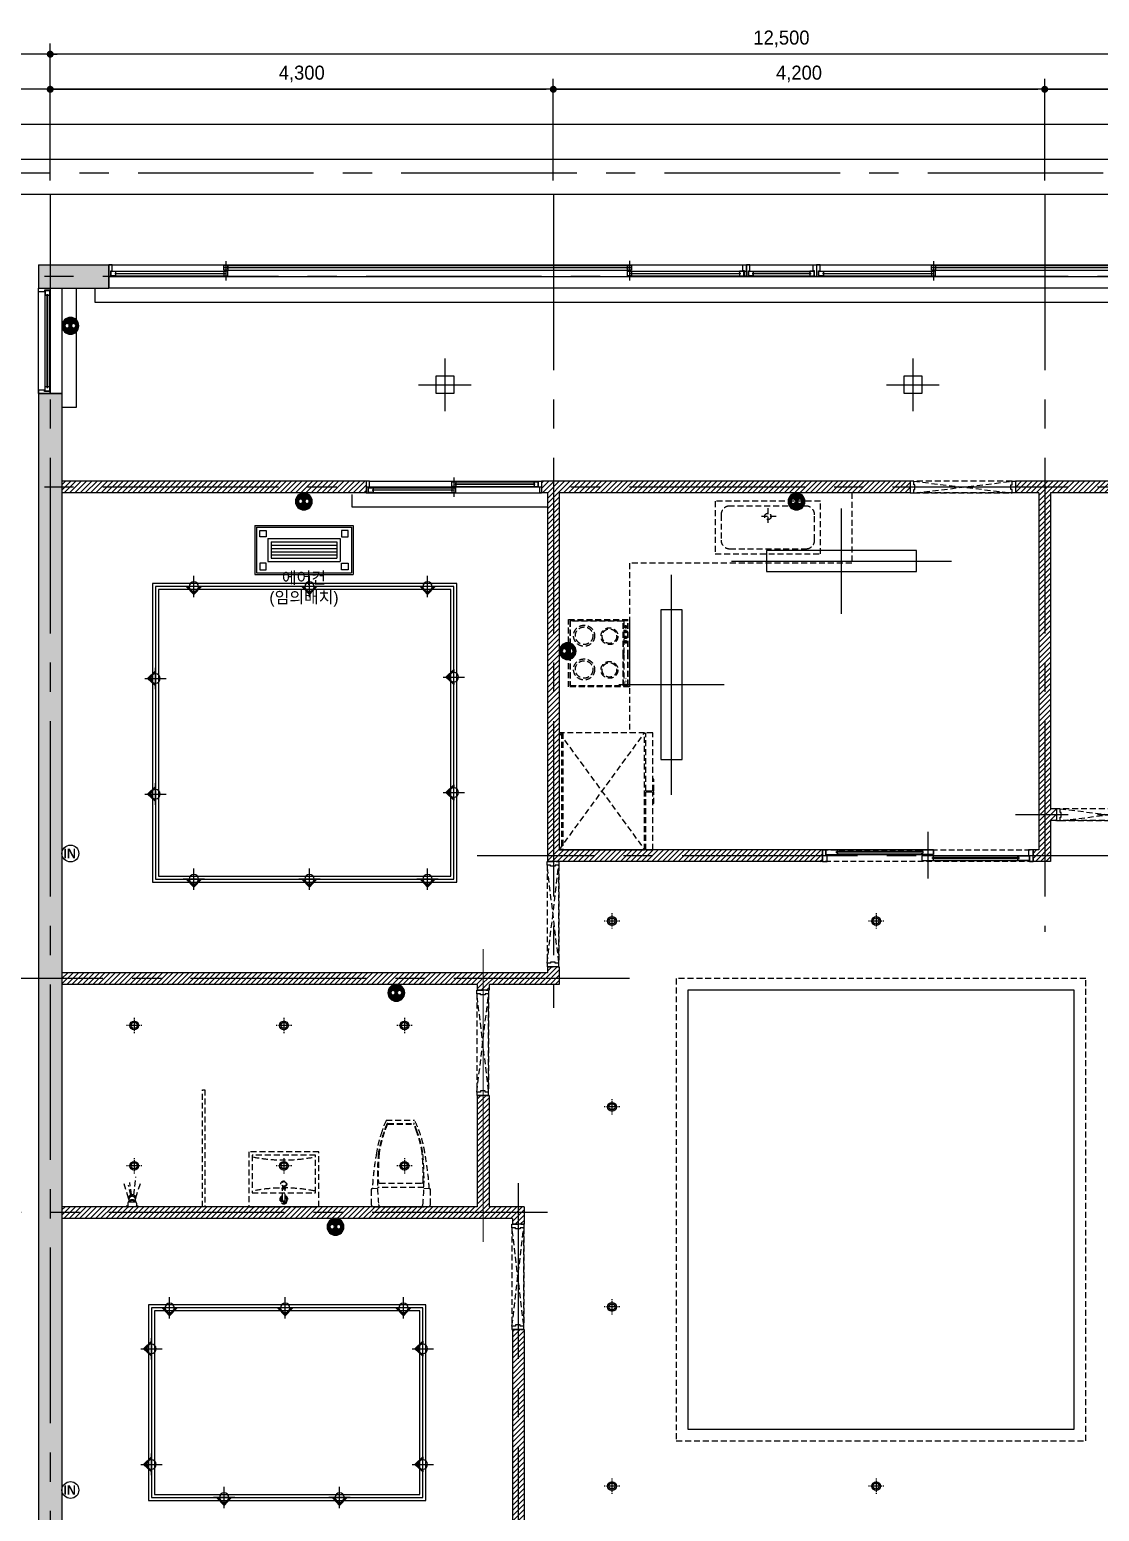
# Model space of a CAD drawing. Header units: millimetres. Extents: x -224448 to 1592092, y -164641 to 319001.
# Drawn here: x 282626 to 291769, y 86008 to 98672 of the extents above; entities that cross this region are included whole.
import ezdxf

# ---------------------------------------------------------------- set-up
doc = ezdxf.new("R2010")
doc.units = ezdxf.units.MM
for name, pattern in [('CENTER2', [1.125, 0.75, -0.125, 0.125, -0.125]), ('DH-HID2', [1.2, 0.8, -0.4]), ('HIDDEN', [9.525, 6.35, -3.175])]:
    doc.linetypes.add(name, pattern=pattern)
doc.layers.get('Defpoints').update_dxf_attribs({"color": 35})
for name, color, linetype in [('ARREA', 1, 'Continuous'), ('CO-DO-FR', 7, 'Continuous'), ('CO-DOOR', 8, 'Continuous'), ('DIM', 3, 'Continuous'), ('FUR', 6, 'Continuous'), ('I-CL-LIT', 7, 'Continuous'), ('I-LIGHT', 1, 'Continuous'), ('I_CON', 2, 'Continuous'), ('I_FUR', 6, 'Continuous'), ('I_HAT', 8, 'Continuous'), ('I_TXT', 7, 'Continuous'), ('I_WALL', 3, 'Continuous'), ('I_WIN', 5, 'Continuous')]:
    doc.layers.add(name, color=color, linetype=linetype)
doc.layers.add('I_DIM', color=1, linetype='Continuous', lineweight=13)
doc.styles.add('DH-TEXT', font='')
doc.styles.add('HY울릉도', font='')
doc.styles.add('IABU-글꼴스타일', font='')
doc.styles.add('맑은고딕', font='malgun.ttf')
doc.styles.get('DH-TEXT').set_extended_font_data('HY울릉도L')
doc.styles.get('HY울릉도').set_extended_font_data('HY울릉도L')
doc.styles.get('IABU-글꼴스타일').set_extended_font_data('HY울릉도L')
doc.dimstyles.new('IABC-100 (SUB)', dxfattribs={"dimscale": 60, "dimtxt": 2, "dimasz": 1, "dimexe": 1.5, "dimexo": 2, "dimgap": 1, "dimtad": 1, "dimdec": 0, "dimdsep": 46, "dimlunit": 6, "dimtxsty": 'IABU-글꼴스타일', "dimblk": '1234_Dot', "dimcen": 1, "dimclrd": 4, "dimclre": 4, "dimclrt": 7, "dimadec": 0, "dimazin": 0, "dimtfac": 1, "dimtdec": 0, "dimtix": 1, "dimtmove": 2, "dimatfit": 3, "dimldrblk": '1234_Dot', "dimfxl": 2, "dimtolj": 1, "dimtzin": 0, "dimarcsym": 0})

# ---------------------------------------------------------------- blocks, each defined once
blk = doc.blocks.new('34')
at = {"layer": 'I_WIN', "linetype": 'Continuous'}
for p, q in [((7210, 19700), (7210, 19609)), ((7240, 19700), (7210, 19700)), ((7210, 19700), (7210, 19609)), ((7227, 19600), (7227, 19649)), ((7227, 19649), (7240, 19649)), ((7231, 19605), (7231, 19645)), ((7231, 19645), (7269, 19645)), ((7231, 19645), (8089, 19645)), ((7231, 19605), (7231, 19645)), ((7231, 19645), (7269, 19645)), ((7240, 19651), (7240, 19700)), ((7240, 19649), (7240, 19651)), ((7269, 19630), (7263, 19628)), ((7269, 19630), (7263, 19628)), ((7269, 19645), (7269, 19630)), ((7269, 19645), (7269, 19630)), ((7269, 19631), (7271, 19630)), ((7269, 19631), (7271, 19630)), ((7271, 19630), (7272, 19629)), ((7271, 19630), (7272, 19629)), ((8049, 19630), (8048, 19629)), ((8051, 19631), (8049, 19630)), ((8089, 19645), (8051, 19645)), ((8051, 19645), (8051, 19630)), ((8051, 19630), (8057, 19628)), ((8080, 19649), (8080, 19700)), ((8080, 19700), (8110, 19700)), ((8093, 19649), (8080, 19649)), ((8089, 19605), (8089, 19645)), ((8093, 19600), (8093, 19649)), ((8110, 19700), (8110, 19609)), ((7210, 19609), (7210, 19600)), ((7210, 19609), (7210, 19600)), ((7210, 19600), (7227, 19600)), ((7269, 19605), (7231, 19605)), ((7231, 19605), (8089, 19605)), ((7269, 19605), (7231, 19605)), ((7263, 19628), (7263, 19622)), ((7263, 19628), (7263, 19622)), ((7263, 19622), (7269, 19620)), ((7263, 19622), (7269, 19620)), ((7265, 19627), (7265, 19623)), ((7265, 19627), (7265, 19623)), ((7269, 19627), (8057, 19627)), ((8057, 19623), (7269, 19623)), ((7269, 19619), (7271, 19621)), ((7269, 19619), (7271, 19621)), ((7269, 19620), (7269, 19605)), ((7269, 19620), (7269, 19605)), ((7271, 19621), (7272, 19622)), ((7271, 19621), (7272, 19622)), ((7272, 19629), (7273, 19627)), ((7272, 19629), (7273, 19627)), ((7272, 19622), (7273, 19623)), ((7272, 19622), (7273, 19623)), ((8048, 19629), (8047, 19627)), ((8048, 19622), (8047, 19623)), ((8049, 19621), (8048, 19622)), ((8051, 19619), (8049, 19621)), ((8057, 19622), (8051, 19620)), ((8051, 19620), (8051, 19605)), ((8051, 19605), (8089, 19605)), ((8057, 19628), (8057, 19622)), ((8110, 19600), (8093, 19600)), ((8110, 19609), (8110, 19600))]:
    blk.add_line(p, q, dxfattribs=at)
blk.add_lwpolyline([(7210, 19700), (8110, 19700), (8110, 19600), (7210, 19600)], close=True, dxfattribs=at)
blk = doc.blocks.new('dd')
at = {"layer": 'I_WIN', "linetype": 'Continuous'}
for p, q in [((10974, 19551), (16424, 19551)), ((10974, 19542), (10974, 19551)), ((10974, 19551), (10991, 19551)), ((10974, 19451), (10974, 19542)), ((10991, 19551), (10991, 19502)), ((10994, 19546), (11974, 19546)), ((11032, 19546), (10994, 19546)), ((10994, 19546), (10994, 19506)), ((10994, 19506), (11974, 19506)), ((10994, 19506), (11032, 19506)), ((11027, 19529), (11032, 19531)), ((11027, 19523), (11027, 19529)), ((11032, 19521), (11027, 19523)), ((11029, 19524), (11029, 19528)), ((11032, 19531), (11032, 19546)), ((11032, 19532), (11035, 19530)), ((11974, 19528), (11032, 19528)), ((11032, 19524), (11974, 19524)), ((11032, 19520), (11035, 19522)), ((11032, 19506), (11032, 19521)), ((11035, 19530), (11036, 19529)), ((11035, 19522), (11036, 19523)), ((11036, 19529), (11036, 19528)), ((11036, 19523), (11036, 19524)), ((11953, 19529), (11952, 19528)), ((11953, 19523), (11952, 19524)), ((11956, 19532), (11953, 19530)), ((11953, 19530), (11953, 19529)), ((11953, 19522), (11953, 19523)), ((11956, 19520), (11953, 19522)), ((11956, 19531), (11956, 19546)), ((11956, 19546), (11991, 19546)), ((11962, 19529), (11956, 19531)), ((11956, 19521), (11962, 19523)), ((11956, 19506), (11956, 19521)), ((11991, 19506), (11956, 19506)), ((11962, 19523), (11962, 19529)), ((11962, 19524), (11962, 19528)), ((11974, 19420), (11974, 19585)), ((11991, 19546), (11991, 19506)), ((15441, 19546), (15406, 19546)), ((15406, 19546), (15406, 19506)), ((15406, 19546), (16424, 19546)), ((15406, 19506), (15441, 19506)), ((15424, 19418), (15424, 19586)), ((15424, 19506), (16424, 19506)), ((15436, 19529), (15441, 19531)), ((15436, 19523), (15436, 19529)), ((16370, 19528), (15436, 19528)), ((15436, 19524), (16370, 19524)), ((15441, 19521), (15436, 19523)), ((15441, 19531), (15441, 19546)), ((15441, 19532), (15444, 19530)), ((15441, 19520), (15444, 19522)), ((15441, 19506), (15441, 19521)), ((15444, 19530), (15444, 19530)), ((15444, 19530), (15445, 19528)), ((15444, 19523), (15445, 19524)), ((15444, 19522), (15444, 19523)), ((16362, 19529), (16361, 19528)), ((16362, 19523), (16361, 19524)), ((16365, 19532), (16362, 19530)), ((16362, 19530), (16362, 19529)), ((16362, 19522), (16362, 19523)), ((16365, 19520), (16362, 19522)), ((16365, 19531), (16365, 19546)), ((16365, 19546), (16403, 19546)), ((16370, 19529), (16365, 19531)), ((16365, 19521), (16370, 19523)), ((16365, 19506), (16365, 19521)), ((16403, 19506), (16365, 19506)), ((16370, 19523), (16370, 19529)), ((16403, 19546), (16403, 19506)), ((16424, 19551), (16406, 19551)), ((16406, 19551), (16406, 19502)), ((11004, 19451), (10974, 19451)), ((10991, 19502), (11004, 19502)), ((11004, 19502), (11004, 19500)), ((11004, 19500), (11004, 19451)), ((11004, 19451), (16424, 19451)), ((11956, 19496), (15441, 19496)), ((11991, 19496), (11956, 19496)), ((11956, 19496), (11956, 19456)), ((15441, 19478), (11956, 19478)), ((11956, 19474), (15441, 19474)), ((11956, 19456), (15424, 19456)), ((11956, 19456), (11991, 19456)), ((11986, 19479), (11991, 19481)), ((11986, 19472), (11986, 19479)), ((11986, 19478), (11986, 19474)), ((11991, 19471), (11986, 19472)), ((11991, 19481), (11991, 19496)), ((11991, 19481), (11994, 19480)), ((11991, 19470), (11994, 19471)), ((11991, 19456), (11991, 19471)), ((11994, 19480), (11994, 19479)), ((11994, 19479), (11995, 19478)), ((11994, 19472), (11995, 19474)), ((11994, 19471), (11994, 19472)), ((15403, 19479), (15402, 19478)), ((15403, 19472), (15402, 19474)), ((15406, 19482), (15403, 19480)), ((15403, 19480), (15403, 19479)), ((15403, 19471), (15403, 19472)), ((15406, 19470), (15403, 19471)), ((15441, 19496), (15406, 19496)), ((15406, 19496), (15406, 19481)), ((15406, 19481), (15412, 19479)), ((15412, 19472), (15406, 19471)), ((15406, 19471), (15406, 19456)), ((15406, 19456), (15441, 19456)), ((15412, 19479), (15412, 19472)), ((15412, 19474), (15412, 19478)), ((15441, 19456), (15441, 19496)), ((16406, 19502), (16394, 19502)), ((16394, 19502), (16394, 19451)), ((16394, 19451), (16424, 19451))]:
    blk.add_line(p, q, dxfattribs=at)
blk = doc.blocks.new('1234_Dot')
at = {"color": 0, "linetype": 'ByBlock', "lineweight": -2}
blk.add_line((-0.5, 0), (-1, 0), dxfattribs=at)
at = {"color": 0, "linetype": 'ByBlock', "const_width": 0.5}
blk.add_lwpolyline([(-0.25, 0, 1), (0.25, 0, 1)], format="xyb", close=True, dxfattribs=at)
blk = doc.blocks.new('*D132')
at = {"layer": 'Defpoints', "color": 0, "ltscale": 50, "transparency": 16777216}
for p in [(287102, 98162), (282802, 97262), (287102, 97262)]:
    blk.add_point(p, dxfattribs=at)
at = {"layer": 'DIM', "color": 4, "lineweight": -2, "ltscale": 50, "transparency": 16777216}
for p, q in [((282802, 97382), (282802, 98252)), ((282862, 98162), (287042, 98162)), ((287102, 97382), (287102, 98252))]:
    blk.add_line(p, q, dxfattribs=at)
at = {"layer": 'DIM', "color": 4, "lineweight": -2, "ltscale": 50, "transparency": 16777216, "xscale": 60, "yscale": 60, "zscale": 60, "rotation": 180}
blk.add_blockref('1234_Dot', (282802, 98162), dxfattribs=at)
at = {"layer": 'DIM', "color": 4, "lineweight": -2, "ltscale": 50, "transparency": 16777216, "xscale": 60, "yscale": 60, "zscale": 60}
blk.add_blockref('1234_Dot', (287102, 98162), dxfattribs=at)
at = {"layer": 'DIM', "color": 7, "ltscale": 50, "transparency": 16777216, "insert": (284952, 98293), "char_height": 120, "attachment_point": 5, "style": 'IABU-글꼴스타일'}
blk.add_mtext('\\A1;4,300', dxfattribs=at)
blk = doc.blocks.new('*D133')
at = {"layer": 'Defpoints', "color": 0, "ltscale": 50, "transparency": 16777216}
for p in [(291302, 98162), (287102, 97262), (291302, 97262)]:
    blk.add_point(p, dxfattribs=at)
at = {"layer": 'DIM', "color": 4, "lineweight": -2, "ltscale": 50, "transparency": 16777216}
for p, q in [((287102, 97382), (287102, 98252)), ((287162, 98162), (291242, 98162)), ((291302, 97382), (291302, 98252))]:
    blk.add_line(p, q, dxfattribs=at)
at = {"layer": 'DIM', "color": 4, "lineweight": -2, "ltscale": 50, "transparency": 16777216, "xscale": 60, "yscale": 60, "zscale": 60, "rotation": 180}
blk.add_blockref('1234_Dot', (287102, 98162), dxfattribs=at)
at = {"layer": 'DIM', "color": 4, "lineweight": -2, "ltscale": 50, "transparency": 16777216, "xscale": 60, "yscale": 60, "zscale": 60}
blk.add_blockref('1234_Dot', (291302, 98162), dxfattribs=at)
at = {"layer": 'DIM', "color": 7, "ltscale": 50, "transparency": 16777216, "insert": (289202, 98293), "char_height": 120, "attachment_point": 5, "style": 'IABU-글꼴스타일'}
blk.add_mtext('\\A1;4,200', dxfattribs=at)
blk = doc.blocks.new('*D134')
at = {"layer": 'Defpoints', "color": 0, "ltscale": 50, "transparency": 16777216}
for p in [(293152, 98162), (291302, 97262), (293152, 97262)]:
    blk.add_point(p, dxfattribs=at)
at = {"layer": 'DIM', "color": 4, "lineweight": -2, "ltscale": 50, "transparency": 16777216}
for p, q in [((291302, 97382), (291302, 98252)), ((291362, 98162), (293092, 98162)), ((293152, 97382), (293152, 98252))]:
    blk.add_line(p, q, dxfattribs=at)
at = {"layer": 'DIM', "color": 4, "lineweight": -2, "ltscale": 50, "transparency": 16777216, "xscale": 60, "yscale": 60, "zscale": 60, "rotation": 180}
blk.add_blockref('1234_Dot', (291302, 98162), dxfattribs=at)
at = {"layer": 'DIM', "color": 4, "lineweight": -2, "ltscale": 50, "transparency": 16777216, "xscale": 60, "yscale": 60, "zscale": 60}
blk.add_blockref('1234_Dot', (293152, 98162), dxfattribs=at)
at = {"layer": 'DIM', "color": 7, "ltscale": 50, "transparency": 16777216, "insert": (292227, 98293), "char_height": 120, "attachment_point": 5, "style": 'IABU-글꼴스타일'}
blk.add_mtext('\\A1;1,850', dxfattribs=at)
blk = doc.blocks.new('*D121')
at = {"layer": 'Defpoints', "color": 0, "ltscale": 50, "transparency": 16777216}
for p in [(282802, 98462), (282802, 97262), (295302, 97262)]:
    blk.add_point(p, dxfattribs=at)
at = {"layer": 'DIM', "color": 4, "lineweight": -2, "ltscale": 50, "transparency": 16777216}
for p, q in [((282802, 97382), (282802, 98552)), ((295302, 97382), (295302, 98552)), ((295242, 98462), (282862, 98462))]:
    blk.add_line(p, q, dxfattribs=at)
at = {"layer": 'DIM', "color": 4, "lineweight": -2, "ltscale": 50, "transparency": 16777216, "xscale": 60, "yscale": 60, "zscale": 60, "rotation": 180}
blk.add_blockref('1234_Dot', (282802, 98462), dxfattribs=at)
at = {"layer": 'DIM', "color": 4, "lineweight": -2, "ltscale": 50, "transparency": 16777216, "xscale": 60, "yscale": 60, "zscale": 60}
blk.add_blockref('1234_Dot', (295302, 98462), dxfattribs=at)
at = {"layer": 'DIM', "color": 7, "ltscale": 50, "transparency": 16777216, "insert": (289052, 98593), "char_height": 120, "attachment_point": 5, "style": 'IABU-글꼴스타일'}
blk.add_mtext('\\A1;12,500', dxfattribs=at)
blk = doc.blocks.new('win10')
at = {"layer": 'I_WIN', "linetype": 'Continuous'}
for p, q in [((-128735, -160207), (-128735, -160297)), ((-128705, -160207), (-128735, -160207)), ((-128735, -160207), (-128735, -160298)), ((-128735, -160297), (-128735, -160306)), ((-128735, -160298), (-128735, -160307)), ((-128735, -160307), (-128718, -160307)), ((-128718, -160307), (-128718, -160258)), ((-128718, -160258), (-128705, -160258)), ((-128715, -160302), (-128715, -160262)), ((-128715, -160262), (-128677, -160262)), ((-128715, -160262), (-128156, -160262)), ((-128715, -160302), (-128715, -160262)), ((-128715, -160262), (-128677, -160262)), ((-128677, -160302), (-128715, -160302)), ((-128715, -160302), (-128156, -160302)), ((-128677, -160302), (-128715, -160302)), ((-128705, -160255), (-128705, -160207)), ((-128705, -160258), (-128705, -160255)), ((-128677, -160276), (-128682, -160278)), ((-128677, -160276), (-128682, -160278)), ((-128682, -160278), (-128682, -160285)), ((-128682, -160278), (-128682, -160285)), ((-128682, -160285), (-128677, -160286)), ((-128682, -160285), (-128677, -160286)), ((-128680, -160279), (-128680, -160283)), ((-128680, -160279), (-128680, -160283)), ((-128677, -160262), (-128677, -160276)), ((-128677, -160262), (-128677, -160276)), ((-128677, -160276), (-128674, -160277)), ((-128677, -160276), (-128674, -160277)), ((-128677, -160279), (-128188, -160279)), ((-128188, -160283), (-128677, -160283)), ((-128677, -160287), (-128674, -160286)), ((-128677, -160286), (-128677, -160302)), ((-128677, -160287), (-128674, -160286)), ((-128677, -160286), (-128677, -160302)), ((-128674, -160277), (-128673, -160278)), ((-128674, -160277), (-128673, -160278)), ((-128674, -160286), (-128673, -160285)), ((-128674, -160286), (-128673, -160285)), ((-128673, -160278), (-128673, -160279)), ((-128673, -160278), (-128673, -160279)), ((-128673, -160285), (-128673, -160283)), ((-128673, -160285), (-128673, -160283)), ((-128197, -160278), (-128198, -160279)), ((-128197, -160285), (-128198, -160283)), ((-128194, -160276), (-128197, -160277)), ((-128197, -160277), (-128197, -160278)), ((-128197, -160286), (-128197, -160285)), ((-128194, -160287), (-128197, -160286)), ((-128156, -160262), (-128194, -160262)), ((-128194, -160262), (-128194, -160276)), ((-128194, -160276), (-128188, -160278)), ((-128188, -160285), (-128194, -160286)), ((-128194, -160286), (-128194, -160302)), ((-128194, -160302), (-128156, -160302)), ((-128188, -160278), (-128188, -160285)), ((-128165, -160257), (-128165, -160207)), ((-128165, -160207), (-128135, -160207)), ((-128153, -160257), (-128165, -160257)), ((-128156, -160302), (-128156, -160262)), ((-128153, -160306), (-128153, -160257)), ((-128135, -160306), (-128153, -160306)), ((-128135, -160207), (-128135, -160297)), ((-128135, -160297), (-128135, -160306))]:
    blk.add_line(p, q, dxfattribs=at)
blk.add_lwpolyline([(-128735, -160207), (-128135, -160207), (-128135, -160306), (-128735, -160306)], close=True, dxfattribs=at)
blk = doc.blocks.new('j 10')
at = {"layer": 'I_FUR', "color": 8, "linetype": 'HIDDEN', "ltscale": 8}
for p, q in [((300474, 48442), (300574, 48442)), ((300474, 48412), (300474, 48442)), ((300474, 48442), (300474, 48442)), ((300474, 48412), (300474, 47572)), ((300504, 48412), (300474, 48412)), ((300474, 47572), (300574, 48412)), ((300574, 47582), (300474, 48412)), ((300504, 48402), (300504, 48412)), ((300544, 48402), (300504, 48402)), ((300574, 48412), (300544, 48412)), ((300544, 48412), (300544, 48402)), ((300574, 48442), (300574, 48412)), ((300574, 47572), (300574, 48412)), ((300574, 48412), (300574, 47582)), ((300504, 47572), (300474, 47572)), ((300474, 47572), (300474, 47542)), ((300474, 47542), (300574, 47542)), ((300474, 47542), (300474, 47542)), ((300544, 47582), (300504, 47582)), ((300504, 47582), (300504, 47572)), ((300544, 47572), (300544, 47582)), ((300574, 47572), (300544, 47572)), ((300574, 47542), (300574, 47572))]:
    blk.add_line(p, q, dxfattribs=at)
blk = doc.blocks.new('SP01')
at = {"layer": 'I-LIGHT'}
blk.add_hatch(color=1, dxfattribs=at).paths.add_polyline_path([(2182616, -1632810), (2182551, -1632878), (2182576, -1632878, -1), (2182656, -1632878), (2182680, -1632878)])
at = {"layer": 'I-LIGHT', "color": 1}
for p, q in [((2182707, -1632878), (2182524, -1632878)), ((2182616, -1632810), (2182551, -1632878)), ((2182551, -1632878), (2182576, -1632878)), ((2182616, -1632787), (2182616, -1632970)), ((2182616, -1632810), (2182680, -1632878)), ((2182656, -1632878), (2182680, -1632878))]:
    blk.add_line(p, q, dxfattribs=at)
at = {"layer": 'I-LIGHT', "color": 4}
blk.add_circle((2182616, -1632878), 40, dxfattribs=at)
blk = doc.blocks.new('l2')
blk.add_circle((354296, 53893), 37.5)
at = {"layer": 'I-CL-LIT', "color": 1}
for p, q in [((354296, 53959), (354296, 53950)), ((354239, 53893), (354230, 53893)), ((354344, 53893), (354248, 53893)), ((354296, 53942), (354296, 53845)), ((354296, 53836), (354296, 53828)), ((354362, 53893), (354353, 53893))]:
    blk.add_line(p, q, dxfattribs=at)
blk.add_circle((354296, 53893), 26.3, dxfattribs=at)
blk = doc.blocks.new('J15')
at = {"layer": 'I-LIGHT', "color": 6, "ltscale": 50}
for p, q in [((319165, 48370), (319165, 47920)), ((318940, 48145), (319390, 48145))]:
    blk.add_line(p, q, dxfattribs=at)
blk.add_lwpolyline([(319090, 48220), (319240, 48220), (319240, 48070), (319090, 48070)], close=True, dxfattribs=at)
blk = doc.blocks.new('J20')
at = {"layer": 'I-LIGHT', "color": 144}
for p, q in [((33370, 27039), (33370, 26619)), ((33370, 27039), (34210, 27039)), ((33384, 27025), (33384, 26633)), ((33384, 27025), (34196, 27025)), ((34196, 27025), (34196, 26633)), ((34210, 27039), (34210, 26619)), ((33482, 26927), (33482, 26731)), ((33482, 26927), (34098, 26927)), ((33510, 26899), (33510, 26759)), ((33510, 26899), (34070, 26899)), ((33510, 26899), (34070, 26899)), ((33510, 26871), (34070, 26871)), ((34070, 26899), (34070, 26759)), ((34098, 26927), (34098, 26731)), ((33482, 26731), (34098, 26731)), ((33510, 26843), (34070, 26843)), ((33510, 26815), (34070, 26815)), ((33510, 26787), (34070, 26787)), ((33510, 26759), (34070, 26759)), ((33510, 26759), (34070, 26759)), ((33510, 26759), (34070, 26759)), ((33510, 26759), (34070, 26759)), ((33510, 26731), (34070, 26731)), ((33370, 26619), (34210, 26619)), ((33384, 26633), (34196, 26633))]:
    blk.add_line(p, q, dxfattribs=at)
for points in [[(33468, 26941), (33412, 26941), (33412, 26997), (33468, 26997)], [(34112, 26941), (34168, 26941), (34168, 26997), (34112, 26997)], [(33468, 26717), (33412, 26717), (33412, 26661), (33468, 26661)], [(34112, 26717), (34168, 26717), (34168, 26661), (34112, 26661)]]:
    blk.add_lwpolyline(points, close=True, dxfattribs=at)
blk = doc.blocks.new('J40')
at = {"layer": 'I_WIN', "linetype": 'Continuous'}
for p, q in [((306182, 57590), (306152, 57590)), ((306152, 57590), (306152, 57499)), ((306152, 57499), (306152, 57490)), ((306170, 57490), (306170, 57539)), ((306170, 57539), (306182, 57539)), ((306173, 57535), (306920, 57535)), ((306173, 57495), (306173, 57535)), ((306173, 57535), (306211, 57535)), ((306173, 57495), (306920, 57495)), ((306211, 57495), (306173, 57495)), ((306182, 57590), (307652, 57590)), ((306182, 57541), (306182, 57590)), ((306182, 57539), (306182, 57541)), ((306211, 57520), (306206, 57518)), ((306206, 57518), (306206, 57512)), ((306206, 57512), (306211, 57510)), ((306208, 57517), (306208, 57513)), ((306211, 57535), (306211, 57520)), ((306211, 57521), (306214, 57520)), ((306211, 57517), (306890, 57517)), ((306890, 57513), (306211, 57513)), ((306211, 57509), (306214, 57511)), ((306211, 57510), (306211, 57495)), ((306214, 57520), (306214, 57519)), ((306214, 57519), (306215, 57517)), ((306214, 57512), (306215, 57513)), ((306214, 57511), (306214, 57512)), ((306882, 57519), (306881, 57517)), ((306882, 57512), (306881, 57513)), ((306885, 57521), (306882, 57520)), ((306882, 57520), (306882, 57519)), ((306882, 57511), (306882, 57512)), ((306885, 57509), (306882, 57511)), ((306885, 57545), (306885, 57585)), ((306885, 57585), (306920, 57585)), ((306920, 57545), (306885, 57545)), ((306920, 57535), (306885, 57535)), ((306885, 57535), (306885, 57520)), ((306885, 57520), (306890, 57518)), ((306890, 57512), (306885, 57510)), ((306885, 57510), (306885, 57495)), ((306885, 57495), (306920, 57495)), ((306890, 57518), (306890, 57512)), ((306890, 57517), (306890, 57513)), ((306902, 57621), (306902, 57456)), ((306902, 57585), (307622, 57585)), ((306902, 57545), (307622, 57545)), ((306920, 57570), (306914, 57569)), ((306914, 57569), (306914, 57562)), ((306914, 57567), (307592, 57567)), ((306914, 57563), (306914, 57567)), ((307592, 57563), (306914, 57563)), ((306914, 57562), (306920, 57560)), ((306920, 57585), (306920, 57570)), ((306920, 57571), (306923, 57570)), ((306920, 57560), (306923, 57561)), ((306920, 57560), (306920, 57545)), ((306920, 57495), (306920, 57535)), ((306923, 57570), (306923, 57569)), ((306923, 57569), (306924, 57567)), ((306923, 57562), (306924, 57563)), ((306923, 57561), (306923, 57562)), ((307584, 57570), (307583, 57569)), ((307583, 57569), (307583, 57567)), ((307583, 57562), (307583, 57563)), ((307584, 57561), (307583, 57562)), ((307587, 57571), (307584, 57570)), ((307587, 57560), (307584, 57561)), ((307622, 57585), (307587, 57585)), ((307587, 57585), (307587, 57570)), ((307587, 57570), (307592, 57569)), ((307592, 57562), (307587, 57560)), ((307587, 57560), (307587, 57545)), ((307587, 57545), (307622, 57545)), ((307592, 57569), (307592, 57562)), ((307592, 57567), (307592, 57563)), ((307622, 57545), (307622, 57585)), ((307625, 57539), (307625, 57590)), ((307625, 57590), (307655, 57590)), ((307638, 57539), (307625, 57539)), ((307638, 57490), (307638, 57539)), ((307655, 57490), (307655, 57590)), ((306152, 57490), (307652, 57490)), ((306152, 57490), (306170, 57490)), ((307655, 57490), (307638, 57490))]:
    blk.add_line(p, q, dxfattribs=at)
blk = doc.blocks.new('콘센트')
at = {"ltscale": 50}
h = blk.add_hatch(color=150, dxfattribs=at)
h.dxf.hatch_style = 1
edge = h.paths.add_edge_path()
edge.add_arc((-34286, -6087), 100, 0, 360)
edge = h.paths.add_edge_path(flags=16)
edge.add_arc((-34248, -6089), 26, 0, 360)
edge = h.paths.add_edge_path(flags=16)
edge.add_arc((-34325, -6089), 26, 0, 360)
at = {"color": 150, "ltscale": 50}
for centre, radius in [((-34286, -6087), 100), ((-34325, -6089), 26), ((-34248, -6089), 26)]:
    blk.add_circle(centre, radius, dxfattribs=at)
blk = doc.blocks.new('J5')
at = {"color": 150, "ltscale": 50}
blk.add_circle((302452, 41414), 72, dxfattribs=at)
at = {"color": 150, "ltscale": 50, "insert": (302500, 41414), "char_height": 80, "attachment_point": 6, "style": '맑은고딕'}
blk.add_mtext('{\\fPretendard Variable SemiBold|b0|i0|c129|p2;IN}', dxfattribs=at)

msp = doc.modelspace()

# ---------------------------------------------------------------- hatches: boundary and pattern name
at = {"layer": 'I_HAT'}
h = msp.add_hatch(color=256, dxfattribs=at)
h.dxf.hatch_style = 1
h.paths.add_polyline_path([(295402.484, 96461.633), (295402.484, 96661.633), (294802.484, 96661.633), (294802.484, 96461.633), (295202.484, 96461.633), (295202.484, 94811.633), (295202.484, 92011.633), (295202.484, 85361.633), (294977.484, 85361.633), (294977.484, 85161.633), (295402.484, 85161.633)])
h.paths.add_polyline_path([(292977.484, 85361.633), (292752.484, 85361.633), (292752.484, 85711.633), (292652.484, 85711.633), (292652.484, 85361.633), (292152.484, 85361.633), (292152.484, 85161.633), (292977.484, 85161.633)])
h.paths.add_polyline_path([(282902.484, 88511.633), (282902.484, 90511.633), (282902.484, 94711.633), (282902.484, 95561.633), (282702.484, 95561.633), (282702.484, 85161.633), (283302.484, 85161.633), (283302.484, 85361.633), (282902.484, 85361.633)])
h.paths.add_polyline_path([(283302.484, 96661.633), (282702.484, 96661.633), (282702.484, 96461.633), (283302.484, 96461.633)])
h = msp.add_hatch(dxfattribs=at)
h.set_pattern_fill('ANSI31', color=256, scale=10)
h.set_pattern_definition([(45, (21350, 42020), (-22.4506403, 22.4506403), [])])
h.paths.add_polyline_path([(285502.484, 94811.633), (282902.484, 94811.633), (282902.484, 94711.633), (285502.484, 94711.633), (285502.484, 94720.641)])
h.paths.add_polyline_path([(290152.484, 94811.633), (287004.968, 94811.633), (287004.968, 94711.633), (287052.484, 94711.633), (287052.484, 91561.633), (287152.484, 91561.633), (289402.484, 91561.633), (289402.484, 91661.633), (287152.484, 91661.633), (287152.484, 94711.633), (290152.484, 94711.633)])
h.paths.add_polyline_path([(293452.484, 94811.633), (293202.484, 94811.633), (293202.484, 94861.633), (293102.484, 94861.633), (293102.484, 94811.633), (291052.484, 94811.633), (291052.484, 94711.633), (291252.484, 94711.633), (291252.484, 91661.633), (291202.484, 91661.633), (291202.484, 91561.633), (291352.484, 91561.633), (291352.484, 91911.633), (291402.484, 91911.633), (291402.484, 92011.633), (291352.484, 92011.633), (291352.484, 94711.633), (293452.484, 94711.633)])
h.paths.add_polyline_path([(295202.484, 94811.633), (294954.968, 94811.633), (294954.968, 94711.633), (295202.484, 94711.633)])
h.paths.add_polyline_path([(293202.484, 96461.633), (293102.484, 96461.633), (293102.484, 95761.633), (293202.484, 95761.633)])
h.paths.add_polyline_path([(295202.484, 92011.633), (292302.484, 92011.633), (292302.484, 91911.633), (292652.484, 91911.633), (292652.484, 86611.633), (292752.484, 86611.633), (292752.484, 91911.633), (295202.484, 91911.633)])
h.paths.add_polyline_path([(286852.484, 88611.633), (286552.484, 88611.633), (286552.484, 89561.633), (286502.484, 89561.633), (286502.484, 88511.633), (286752.484, 88511.633), (286752.484, 88461.633), (286852.484, 88461.633)])
h.paths.add_polyline_path([(286502.484, 89561.633), (286452.484, 89561.633), (286452.484, 88611.633), (282902.484, 88611.633), (282902.484, 88511.633), (286502.484, 88511.633)])
h.paths.add_polyline_path([(287152.484, 90661.633), (287052.484, 90661.633), (287052.484, 90611.633), (286502.484, 90611.633), (286502.484, 90461.633), (286552.484, 90461.633), (286552.484, 90511.633), (287152.484, 90511.633)])
h.paths.add_polyline_path([(286502.484, 90611.633), (282902.484, 90611.633), (282902.484, 90511.633), (286452.484, 90511.633), (286452.484, 90461.633), (286502.484, 90461.633)])
h.paths.add_polyline_path([(286852.484, 87561.633), (286752.484, 87561.633), (286752.484, 85361.633), (286852.484, 85361.633)])

# ---------------------------------------------------------------- linework, layer by layer
at = {"layer": 'ARREA', "color": 1, "linetype": 'CENTER2', "ltscale": 2000}
for p, q in [((296302.484, 97444.134), (281802.484, 97444.134)), ((282802.484, 97261.633), (282802.484, 84561.633)), ((287102.484, 97261.633), (287102.484, 90311.633)), ((291302.484, 97261.633), (291302.484, 90961.633)), ((296002.484, 96561.633), (282102.484, 96561.633)), ((296002.484, 94761.633), (282102.484, 94761.633)), ((296002.484, 91961.633), (291052.484, 91961.633)), ((291952.484, 91611.633), (286452.484, 91611.633)), ((287752.484, 90561.633), (282102.484, 90561.633)), ((286802.484, 88811.633), (286802.484, 84561.633)), ((287052.484, 88561.633), (282102.484, 88561.633))]:
    msp.add_line(p, q, dxfattribs=at)
at = {"layer": 'CO-DO-FR'}
for p, q in [((289402.484, 91661.633), (289402.484, 91561.633)), ((289432.484, 91661.633), (289402.484, 91661.633)), ((289402.484, 91661.633), (289402.484, 91661.633)), ((289402.484, 91561.633), (289432.484, 91561.633)), ((289432.484, 91611.633), (289432.484, 91661.633)), ((289442.484, 91611.633), (289432.484, 91611.633)), ((289432.484, 91561.633), (289432.484, 91561.633)), ((289432.484, 91561.633), (289442.484, 91561.633)), ((289442.484, 91561.633), (289442.484, 91611.633)), ((291172.484, 91661.633), (291162.484, 91661.633)), ((291162.484, 91661.633), (291162.484, 91611.633)), ((291162.484, 91611.633), (291172.484, 91611.633)), ((291202.484, 91661.633), (291172.484, 91661.633)), ((291172.484, 91661.633), (291172.484, 91661.633)), ((291172.484, 91611.633), (291172.484, 91561.633)), ((291172.484, 91561.633), (291202.484, 91561.633)), ((291202.484, 91561.633), (291202.484, 91661.633)), ((291202.484, 91561.633), (291202.484, 91561.633))]:
    msp.add_line(p, q, dxfattribs=at)
at = {"layer": 'CO-DOOR', "color": 251}
msp.add_line((290302.484, 91816.633), (290302.484, 91416.633), dxfattribs=at)
at = {"layer": 'CO-DOOR', "color": 251, "linetype": 'DH-HID2', "ltscale": 60}
msp.add_lwpolyline([(289402.484, 91561.633), (289402.484, 91661.633), (291202.484, 91661.633), (291202.484, 91561.633), (289402.484, 91561.633)], dxfattribs=at)
at = {"layer": 'CO-DOOR', "color": 251}
for points in [[(289432.484, 91621.633), (290352.484, 91621.633), (290352.484, 91661.633), (289432.484, 91661.633)], [(291172.484, 91611.633), (290252.484, 91611.633), (290252.484, 91571.633), (291172.484, 91571.633)]]:
    msp.add_lwpolyline(points, close=True, dxfattribs=at)
at = {"layer": 'CO-DOOR'}
for points in [[(289532.484, 91661.633), (289432.484, 91661.633), (289432.484, 91621.633), (289532.484, 91621.633), (289532.484, 91636.633), (289522.484, 91636.633), (289522.484, 91646.633), (289532.484, 91646.633), (289532.484, 91661.633)], [(289522.484, 91636.633), (290262.484, 91636.633), (290262.484, 91646.633), (289522.484, 91646.633)], [(290252.484, 91661.633), (290352.484, 91661.633), (290352.484, 91621.633), (290252.484, 91621.633), (290252.484, 91636.633), (290262.484, 91636.633), (290262.484, 91646.633), (290252.484, 91646.633), (290252.484, 91661.633)], [(290352.484, 91611.633), (290252.484, 91611.633), (290252.484, 91571.633), (290352.484, 91571.633), (290352.484, 91586.633), (290342.484, 91586.633), (290342.484, 91596.633), (290352.484, 91596.633), (290352.484, 91611.633)], [(290342.484, 91586.633), (291082.484, 91586.633), (291082.484, 91596.633), (290342.484, 91596.633)], [(291072.484, 91611.633), (291172.484, 91611.633), (291172.484, 91571.633), (291072.484, 91571.633), (291072.484, 91586.633), (291082.484, 91586.633), (291082.484, 91596.633), (291072.484, 91596.633), (291072.484, 91611.633)]]:
    msp.add_lwpolyline(points, close=True, dxfattribs=at)
at = {"layer": 'Defpoints'}
for points in [[(297202.484, 98461.633), (280902.484, 98461.633), (280902.484, 83361.633), (297202.484, 83361.633)], [(296902.484, 98161.633), (281202.484, 98161.633), (281202.484, 83661.633), (296902.484, 83661.633)], [(296602.484, 97861.633), (281502.484, 97861.633), (281502.484, 83961.633), (296602.484, 83961.633)], [(296302.484, 97561.633), (281802.484, 97561.633), (281802.484, 84261.633), (296302.484, 84261.633)], [(296002.484, 97261.633), (282102.484, 97261.633), (282102.484, 84561.633), (296002.484, 84561.633)]]:
    msp.add_lwpolyline(points, close=True, dxfattribs=at)
at = {"layer": 'FUR'}
for p, q in [((287152.484, 92661.633), (287152.484, 91661.633)), ((287152.484, 91661.633), (287882.484, 91661.633)), ((287892.484, 91661.633), (287952.484, 91661.633))]:
    msp.add_line(p, q, dxfattribs=at)
at = {"layer": 'I-LIGHT', "color": 6, "ltscale": 50}
for points in [[(283022.484, 96461.633), (283022.484, 95441.633), (282902.484, 95441.633)], [(283182.484, 96461.633), (283182.484, 96341.633), (293102.484, 96341.633)], [(287052.484, 94591.633), (285382.484, 94591.633), (285382.484, 94700)]]:
    msp.add_lwpolyline(points, dxfattribs=at)
for points in [[(286277.484, 93936.633), (283677.484, 93936.633), (283677.484, 91386.633), (286277.484, 91386.633)], [(286227.484, 93886.633), (283727.484, 93886.633), (283727.484, 91436.633), (286227.484, 91436.633)], [(288252.484, 86711.633), (291552.484, 86711.633), (291552.484, 90461.633), (288252.484, 90461.633)], [(286012.484, 87771.633), (283642.484, 87771.633), (283642.484, 86101.633), (286012.484, 86101.633)], [(285987.484, 87746.633), (283667.484, 87746.633), (283667.484, 86126.633), (285987.484, 86126.633)], [(285962.484, 87721.633), (283692.484, 87721.633), (283692.484, 86151.633), (285962.484, 86151.633)]]:
    msp.add_lwpolyline(points, close=True, dxfattribs=at)
at = {"layer": 'I_CON', "color": 2}
for p, q in [((282702.484, 96661.633), (283302.484, 96661.633)), ((282702.484, 96661.633), (282702.484, 96461.633)), ((282702.484, 96461.633), (283302.484, 96461.633)), ((282702.484, 95561.633), (282902.484, 95561.633)), ((282702.484, 95561.633), (282702.484, 85161.633)), ((282902.484, 95561.633), (282902.484, 94711.633)), ((282902.484, 94711.633), (282902.484, 90511.633)), ((282902.484, 90511.633), (282902.484, 88511.633)), ((282902.484, 88511.633), (282902.484, 85361.633))]:
    msp.add_line(p, q, dxfattribs=at)
at = {"layer": 'I_CON'}
msp.add_lwpolyline([(283302.484, 96661.633), (283302.484, 96461.633)], dxfattribs=at)
at = {"layer": 'I_DIM', "ltscale": 5}
msp.add_line((286502.484, 88311.633), (286502.484, 90811.633), dxfattribs=at)
at = {"layer": 'I_FUR', "color": 8, "linetype": 'HIDDEN', "ltscale": 8}
for p, q in [((289260.73, 94600.364), (288610.73, 94600.364)), ((289652.484, 94711.633), (289652.484, 94111.633)), ((288535.73, 94525.364), (288535.73, 94309.639)), ((289007.73, 94510.674), (288863.73, 94510.674)), ((288935.73, 94582.674), (288935.73, 94438.674)), ((289335.73, 94309.639), (289335.73, 94525.364)), ((288610.73, 94234.639), (289260.73, 94234.639)), ((289652.484, 94111.633), (287752.484, 94111.633)), ((287752.484, 94111.633), (287752.484, 92661.633)), ((287742.484, 93619.873), (287242.484, 93619.873)), ((287242.484, 93619.873), (287242.484, 93320.659)), ((287698.801, 93617.286), (287247.302, 93617.286)), ((287247.302, 93617.286), (287247.302, 93320.659)), ((287698.801, 93320.659), (287698.801, 93617.286)), ((287702.484, 93320.659), (287702.484, 93619.873)), ((287705.945, 93618.279), (287705.945, 93320.659)), ((287739.077, 93618.279), (287705.945, 93618.279)), ((287739.077, 93320.659), (287739.077, 93618.279)), ((287742.484, 93320.659), (287742.484, 93619.873)), ((287711.893, 93567.91), (287730.716, 93567.91)), ((287711.893, 93528.779), (287730.716, 93528.779)), ((287711.893, 93478.032), (287730.716, 93478.032)), ((287711.917, 93570.91), (287730.692, 93570.91)), ((287711.917, 93531.779), (287730.692, 93531.779)), ((287711.917, 93481.032), (287730.692, 93481.032)), ((287711.893, 93438.901), (287730.716, 93438.901)), ((287711.917, 93441.901), (287730.692, 93441.901)), ((287242.484, 93331.873), (287242.484, 93063.873)), ((287247.302, 93329.286), (287247.302, 93067.289)), ((287698.801, 93067.289), (287698.801, 93329.286)), ((287702.484, 93063.873), (287702.484, 93331.873)), ((287705.945, 93330.279), (287705.945, 93066.056)), ((287739.077, 93066.056), (287739.077, 93330.279)), ((287742.484, 93063.873), (287742.484, 93331.873)), ((287242.484, 93063.873), (287742.484, 93063.873)), ((287247.302, 93067.289), (287698.801, 93067.289)), ((287705.945, 93066.056), (287739.077, 93066.056)), ((287152.484, 92661.633), (287882.484, 91661.633)), ((287152.484, 91661.633), (287882.484, 92661.633)), ((287882.484, 92661.633), (287152.484, 92661.633)), ((287172.484, 92661.633), (287172.484, 91661.633)), ((287182.484, 92661.633), (287182.484, 91661.633)), ((287882.484, 91661.633), (287882.484, 92661.633)), ((287892.484, 92166.633), (287892.484, 92661.633)), ((287952.484, 92661.633), (287892.484, 92661.633)), ((287952.484, 92166.633), (287952.484, 92661.633)), ((287962.484, 92266.633), (287952.484, 92266.633)), ((287962.484, 92166.633), (287962.484, 92266.633)), ((287892.484, 92166.633), (287952.484, 92166.633)), ((287892.484, 91661.633), (287892.484, 92156.633)), ((287892.484, 92156.633), (287952.484, 92156.633)), ((287952.484, 92166.633), (287962.484, 92166.633)), ((287952.484, 91661.633), (287952.484, 92156.633)), ((287952.484, 92156.633), (287962.484, 92156.633)), ((287962.484, 92056.633), (287962.484, 92156.633)), ((287962.484, 92056.633), (287952.484, 92056.633)), ((285674.868, 89350.75), (285915.633, 89350.75)), ((285687.901, 89323.351), (285905.685, 89323.149)), ((285687.94, 89318.351), (285905.724, 89318.15)), ((284498.86, 89081.633), (284498.86, 88611.633)), ((285098.86, 89081.633), (284498.86, 89081.633)), ((284528.86, 89051.633), (284528.86, 88731.633)), ((285068.86, 89051.633), (284528.86, 89051.633)), ((285068.86, 88731.633), (285068.86, 89051.633)), ((285098.86, 88611.633), (285098.86, 89081.633)), ((283472.401, 88685.645), (283427.143, 88823.566)), ((283490.569, 88710.427), (283471.399, 88794.832)), ((283496.99, 88711.847), (283481.955, 88818.387)), ((283516.683, 88709.806), (283534.975, 88866.434)), ((283533.394, 88687.918), (283575.609, 88818.588)), ((285995.809, 88776.575), (285599.287, 88776.679)), ((285616.698, 88813.343), (285979.107, 88813.875)), ((283479.62, 88654.824), (283472.401, 88685.645)), ((283472.712, 88650.671), (283472.712, 88659.633)), ((283502.712, 88650.671), (283472.712, 88650.671)), ((283478.025, 88661.633), (283474.712, 88661.633)), ((283488.927, 88659.329), (283488.927, 88650.671)), ((283532.712, 88650.671), (283502.712, 88650.671)), ((283516.496, 88659.329), (283516.496, 88650.671)), ((283525.803, 88654.824), (283533.022, 88685.645)), ((283530.712, 88661.633), (283527.398, 88661.633)), ((283532.712, 88650.671), (283532.712, 88659.633)), ((284528.86, 88731.633), (285068.86, 88731.633)), ((284813.36, 88772.133), (284784.36, 88772.133)), ((284784.36, 88767.133), (284784.36, 88772.133)), ((284813.36, 88767.133), (284784.36, 88767.133)), ((284785.36, 88762.133), (284785.36, 88767.133)), ((284812.36, 88762.133), (284785.36, 88762.133)), ((284786.36, 88671.633), (284786.36, 88762.133)), ((284811.36, 88671.633), (284811.36, 88762.133)), ((284812.36, 88762.133), (284812.36, 88767.133)), ((284813.36, 88767.133), (284813.36, 88772.133)), ((285545.265, 88755.808), (285545.447, 88631.604)), ((285599.664, 88765.888), (285555.25, 88765.823)), ((286042.018, 88765.852), (285995.793, 88765.784)), ((286052.215, 88631.663), (286052.032, 88755.867)), ((283452.484, 88616.633), (283452.484, 88611.633)), ((283465.295, 88616.633), (283452.484, 88616.633)), ((283552.484, 88611.633), (283452.484, 88611.633)), ((283464.712, 88642.671), (283464.712, 88619.633)), ((283532.712, 88611.633), (283472.712, 88611.633)), ((283552.484, 88616.633), (283540.128, 88616.633)), ((283540.712, 88642.671), (283540.712, 88619.633)), ((283552.484, 88616.633), (283552.484, 88611.633)), ((284498.86, 88611.633), (285098.86, 88611.633)), ((285565.476, 88611.633), (286032.244, 88611.633))]:
    msp.add_line(p, q, dxfattribs=at)
at = {"layer": 'I_FUR', "color": 6, "linetype": 'Continuous'}
for p, q in [((289564.949, 93680.188), (289564.949, 94580.188)), ((288624.949, 94130.188), (290504.949, 94130.188)), ((288112.141, 92132.936), (288112.141, 94012.936)), ((288562.141, 93072.936), (287662.141, 93072.936))]:
    msp.add_line(p, q, dxfattribs=at)
at = {"layer": 'I_FUR', "color": 8, "linetype": 'HIDDEN', "ltscale": 8}
for points in [[(289385.73, 94190.364), (289385.73, 94640.364), (288485.73, 94640.364), (288485.73, 94190.364)], [(287232.484, 93053.873), (287232.484, 93629.873), (287752.484, 93629.873), (287752.484, 93053.873)], [(284122.484, 88611.633), (284102.484, 88611.633), (284102.484, 89611.633), (284122.484, 89611.633)]]:
    msp.add_lwpolyline(points, close=True, dxfattribs=at)
at = {"layer": 'I_FUR', "color": 6, "linetype": 'Continuous'}
for points in [[(288924.949, 94220.188), (288924.949, 94040.188), (290204.949, 94040.188), (290204.949, 94220.188)], [(288022.141, 92432.936), (288202.141, 92432.936), (288202.141, 93712.936), (288022.141, 93712.936)]]:
    msp.add_lwpolyline(points, close=True, dxfattribs=at)
at = {"layer": 'I_FUR', "linetype": 'HIDDEN', "ltscale": 8}
msp.add_lwpolyline([(288152.484, 86611.633), (291652.484, 86611.633), (291652.484, 90561.633), (288152.484, 90561.633)], close=True, dxfattribs=at)
at = {"layer": 'I_FUR', "color": 8, "linetype": 'HIDDEN', "ltscale": 8}
for centre, radius in [((288935.73, 94510.674), 27.5), ((287365.245, 93491.516), 89.947), ((287365.245, 93491.516), 74.947), ((287581.701, 93487.722), 72.009), ((287581.701, 93487.722), 62.009), ((287721.305, 93569.335), 12.518), ((287721.305, 93530.205), 12.518), ((287721.305, 93479.457), 12.518), ((287721.305, 93569.335), 9.518), ((287721.305, 93530.205), 9.518), ((287721.305, 93479.457), 9.518), ((287721.305, 93440.327), 12.518), ((287721.305, 93440.327), 9.518), ((287365.245, 93203.516), 89.947), ((287365.245, 93203.516), 74.947), ((287581.701, 93199.722), 72.009), ((287581.701, 93199.722), 62.009), ((284798.86, 88806.633), 25), ((284798.86, 88806.633), 20)]:
    msp.add_circle(centre, radius, dxfattribs=at)
for centre, radius, start, end in [((288610.73, 94525.364), 75, 90, 180), ((289260.73, 94525.364), 75, 0, 90), ((288610.73, 94309.639), 75, 180, 270), ((289260.73, 94309.639), 75, 270, 0), ((286232.437, 89079.354), 620.112, 154.0455193, 163.4051993), ((286232.437, 89079.354), 602.612, 156.7429463, 163.4051993), ((286232.437, 89079.354), 597.612, 156.7429463, 163.4051993), ((285687.979, 89313.351), 10, 90.4447726, 156.7429463), ((285687.979, 89313.351), 5, 90.4447726, 156.7429463), ((285905.763, 89313.15), 10, 23.5697569, 90.4447726), ((285905.763, 89313.15), 5, 23.5697569, 90.4447726), ((285392.119, 89082.279), 568.144, 17.2161496, 24.1971725), ((285392.122, 89082.279), 573.141, 17.2122936, 24.1918358), ((285084.307, 88934.226), 929.836, 8.6922206, 26.6125402), ((286511.141, 88936.321), 929.836, 159.8612415, 171.4760545), ((286512.296, 88927.452), 916.565, 159.2782179, 170.9115165), ((286511.863, 88936.318), 908.059, 159.7889864, 171.4446139), ((285083.585, 88934.221), 908.059, 8.7236612, 20.3792887), ((285083.585, 88934.221), 913.059, 8.7236612, 20.3792887), ((284798.86, 90373.494), 1362.388, 258.8909858, 281.1090142), ((288080.243, 88624.636), 2528.937, 169.7615213, 176.7996026), ((288076.842, 88857.909), 2478.886, 175.0400574, 185.2847731), ((288075.015, 88875.569), 2468.886, 175.4504061, 181.2170364), ((283520.618, 88868.881), 2468.886, 358.9512387, 4.7178691), ((283510.461, 88843.181), 2486.537, 355.0464382, 5.2983839), ((283504.426, 88605.987), 2542.622, 3.6047998, 10.6239093), ((285616.684, 88823.343), 10, 181.2170364, 270.0841376), ((285979.093, 88823.875), 10, 270.0841376, 358.9512387), ((283472.712, 88642.671), 8, 90, 180), ((283488.956, 88689.522), 17.002, 150.719481, 180), ((283488.956, 88689.522), 17.002, 180, 193.1813826), ((283474.712, 88659.633), 2, 90, 180), ((283503.327, 88670.339), 30.198, 165.0094306, 165.403209), ((283495.571, 88685.812), 24.586, 126.4535897, 150.719481), ((283498.649, 88676.007), 23.665, 160.6192398, 183.9574558), ((283503.327, 88670.339), 30.198, 91.167555, 153.3992603), ((283491.337, 88654.824), 11.717, 149.6210141, 180), ((283491.337, 88654.824), 11.717, 180, 200.7601542), ((283499.89, 88679.966), 31.855, 107.0132198, 126.4535897), ((283496.798, 88651.622), 18.047, 125.2451638, 149.6210141), ((283500.373, 88646.563), 24.242, 106.3139503, 125.2451638), ((283492.045, 88659.329), 3.118, 137.8340683, 180), ((283497.095, 88654.756), 9.931, 114.5774671, 137.8340683), ((283502.712, 88670.744), 41.499, 90, 107.0132198), ((283500.479, 88647.357), 18.068, 100.7272598, 114.5774671), ((283502.712, 88638.572), 32.568, 90, 106.3139503), ((283502.712, 88635.574), 30.06, 90, 100.7272598), ((283502.712, 88670.744), 41.499, 72.9867802, 90), ((283502.096, 88670.339), 30.198, 26.6007397, 88.832445), ((283502.712, 88638.572), 32.568, 73.6860497, 90), ((283502.712, 88635.574), 30.06, 79.2727402, 90), ((283504.944, 88647.357), 18.068, 65.4225329, 79.2727402), ((283505.05, 88646.563), 24.242, 54.7548362, 73.6860497), ((283508.328, 88654.756), 9.931, 42.1659317, 65.4225329), ((283505.533, 88679.966), 31.855, 53.5464103, 72.9867802), ((283513.378, 88659.329), 3.118, 0, 42.1659317), ((283508.625, 88651.622), 18.047, 30.3789859, 54.7548362), ((283514.086, 88654.824), 11.717, 0, 30.3789859), ((283509.852, 88685.812), 24.586, 29.280519, 53.5464103), ((283514.086, 88654.824), 11.717, 339.2398458, 0), ((283506.774, 88676.007), 23.665, 356.0425442, 19.3807602), ((283530.712, 88659.633), 2, 0, 90), ((283502.096, 88670.339), 30.198, 14.596791, 14.9905694), ((283516.468, 88689.522), 17.002, 0, 29.280519), ((283532.712, 88642.671), 8, 0, 90), ((283516.468, 88689.522), 17.002, 346.8186174, 0), ((284798.86, 87409.773), 1362.388, 78.8909858, 101.1090142), ((284798.86, 88671.633), 35, 110.9248076, 69.0751428), ((284798.86, 88671.633), 30, 114.6242935, 65.3756568), ((284798.86, 88671.633), 25, 119.9999752, 59.9999752), ((284798.86, 88671.633), 18, 133.9829383, 46.0170121), ((284798.86, 88671.633), 12.5, 179.9999752, 359.9999752), ((285555.265, 88755.823), 10, 90.0841376, 180.0841376), ((286042.032, 88755.852), 10, 0.0841376, 90.0841376), ((283472.712, 88619.633), 8, 180, 270), ((283532.712, 88619.633), 8, 270, 0), ((285565.447, 88631.633), 20, 180.0841376, 270.0841376), ((285628.391, 88631.603), 20, 180.0841376, 270.0841376), ((285967.939, 88631.483), 20, 270.0841376, 0.0841376), ((286032.215, 88631.633), 20, 270.0841376, 0.0841376)]:
    msp.add_arc(centre, radius, start, end, dxfattribs=at)
at = {"layer": 'I_HAT'}
msp.add_lwpolyline([(286252.484, 93911.633), (283702.484, 93911.633), (283702.484, 91411.633), (286252.484, 91411.633)], close=True, dxfattribs=at)
at = {"layer": 'I_WALL'}
for p, q in [((285502.484, 94811.633), (282902.484, 94811.633)), ((285502.484, 94811.633), (285502.484, 94711.633)), ((290152.484, 94811.633), (287002.484, 94811.633)), ((287002.484, 94811.633), (287002.484, 94711.633)), ((290152.484, 94811.633), (290152.484, 94711.633)), ((293102.484, 94811.633), (291052.484, 94811.633)), ((291052.484, 94811.633), (291052.484, 94711.633)), ((285502.484, 94711.633), (282902.484, 94711.633)), ((287052.484, 94711.633), (287002.484, 94711.633)), ((287052.484, 94711.633), (287052.484, 91561.633)), ((290152.484, 94711.633), (287152.484, 94711.633)), ((287152.484, 94711.633), (287152.484, 91661.633)), ((291252.484, 94711.633), (291052.484, 94711.633)), ((291252.484, 94711.633), (291252.484, 91661.633)), ((291352.484, 94711.633), (291352.484, 92011.633)), ((293452.484, 94711.633), (291352.484, 94711.633)), ((291402.484, 92011.633), (291352.484, 92011.633)), ((291402.484, 92011.633), (291402.484, 91911.633)), ((291402.484, 91911.633), (291352.484, 91911.633)), ((291352.484, 91911.633), (291352.484, 91561.633)), ((287152.484, 91561.633), (287052.484, 91561.633)), ((289402.484, 91661.633), (287152.484, 91661.633)), ((289402.484, 91561.633), (287152.484, 91561.633)), ((289402.484, 91561.633), (289402.484, 91661.633)), ((291202.484, 91561.633), (291202.484, 91661.633)), ((291252.484, 91661.633), (291202.484, 91661.633)), ((291352.484, 91561.633), (291202.484, 91561.633)), ((287052.484, 90611.633), (282902.484, 90611.633)), ((287152.484, 90661.633), (287052.484, 90661.633)), ((287052.484, 90661.633), (287052.484, 90611.633)), ((287152.484, 90661.633), (287152.484, 90511.633)), ((286452.484, 90511.633), (282902.484, 90511.633)), ((286452.484, 90511.633), (286452.484, 90461.633)), ((286552.484, 90461.633), (286452.484, 90461.633)), ((287152.484, 90511.633), (286552.484, 90511.633)), ((286552.484, 90511.633), (286552.484, 90461.633)), ((286552.484, 89561.633), (286452.484, 89561.633)), ((286452.484, 89561.633), (286452.484, 88611.633)), ((286552.484, 89561.633), (286552.484, 88611.633)), ((286452.484, 88611.633), (282902.484, 88611.633)), ((286852.484, 88611.633), (286552.484, 88611.633)), ((286852.484, 88611.633), (286852.484, 88461.633)), ((286752.484, 88511.633), (282902.484, 88511.633)), ((286752.484, 88511.633), (286752.484, 88461.633)), ((286852.484, 88461.633), (286752.484, 88461.633)), ((286852.484, 87561.633), (286752.484, 87561.633)), ((286752.484, 87561.633), (286752.484, 85361.633)), ((286852.484, 87561.633), (286852.484, 85361.633))]:
    msp.add_line(p, q, dxfattribs=at)
at = {"layer": 'I_WIN'}
for points in [[(294802.484, 96461.633), (283302.484, 96461.633), (283302.484, 96661.633), (294802.484, 96661.633)], [(294802.484, 96461.633), (283302.484, 96461.633), (283302.484, 96561.633), (294802.484, 96561.633)], [(282902.484, 95561.633), (282702.484, 95561.633), (282702.484, 96461.633), (282902.484, 96461.633)]]:
    msp.add_lwpolyline(points, close=True, dxfattribs=at)

# ---------------------------------------------------------------- block references
at = {"xscale": -1, "rotation": 180}
for p in [(272328.86, 116112.817), (278378.86, 116112.817)]:
    msp.add_blockref('dd', p, dxfattribs=at)
at = {"rotation": 90}
msp.add_blockref('34', (302402.484, 88351.633), dxfattribs=at)
at = {"xscale": -0.7200000000000001, "yscale": 0.7200000000000001, "zscale": 0.7200000000000001, "rotation": 180}
for p in [(307660.568, 91757.027), (309656.084, 90256.661), (313866.084, 90256.661), (311910.568, 88977.027), (310446.084, 86056.661), (309926.084, 84056.661)]:
    msp.add_blockref('콘센트', p, dxfattribs=at)
at = {"layer": 'I-LIGHT', "color": 1, "xscale": -1}
for p, rotation in [((-1898585.592, -1538966.705), 180.0000000006366), ((-1897598.077, -1538966.705), 180.0000000006366), ((-1896588.077, -1538966.705), 180.0000000006366), ((-1349175.854, 2275742.077), 90.00000000063662), ((-1346625.854, 2275754.424), 90.00000000063662), ((-1349175.854, 2274754.561), 90.00000000063662), ((-1346625.854, 2274766.908), 90.00000000063662), ((-1898585.592, -1541466.705), 180.0000000006366), ((-1897598.077, -1541466.705), 180.0000000006366), ((-1896588.077, -1541466.705), 180.0000000006366), ((-1898793.077, -1545131.705), 180.0000000006366), ((-1897805.561, -1545131.705), 180.0000000006366), ((-1896795.561, -1545131.705), 180.0000000006366), ((-1349210.854, 2270013.077), 90.00000000063662), ((-1346890.854, 2270013.077), 90.00000000063662), ((-1349210.854, 2269025.561), 90.00000000063662), ((-1346890.854, 2269025.561), 90.00000000063662), ((-1898327.598, -1546751.705), 180.0000000006366), ((-1897340.082, -1546751.705), 180.0000000006366)]:
    msp.add_blockref('SP01', p, dxfattribs=dict(at, rotation=rotation))
at = {"layer": 'I_DIM'}
msp.add_blockref('win10', (417487.8, 256868.197), dxfattribs=at)
at = {"layer": 'I_HAT'}
for name, p in [('J15', (-32989.112, 47491.633)), ('J15', (-28989.112, 47491.633)), ('J40', (-20650, 37221.633)), ('J20', (251180.896, 67395.019)), ('J5', (-19477.514, 50216.367)), ('j 10', (-13425.139, 43120)), ('j 10', (-14025.139, 42020)), ('j 10', (-13725.139, 40020)), ('J5', (-19477.514, 44776.367))]:
    msp.add_blockref(name, p, dxfattribs=at)
at = {"layer": 'I_HAT', "rotation": 270}
for p in [(242610.851, 395286.063), (243860.851, 392486.063)]:
    msp.add_blockref('j 10', p, dxfattribs=at)
at = {"layer": 'I_WALL'}
for p in [(-66692.493, 37160.206), (-64434.905, 37160.206), (-70776.149, 36268.281), (-69496.149, 36268.281), (-68466.149, 36268.281), (-66692.493, 35572.507), (-70776.149, 35068.281), (-69496.149, 35068.281), (-68466.149, 35068.281), (-66692.493, 33862.308), (-66692.493, 32330.618), (-64434.905, 32330.618)]:
    msp.add_blockref('l2', p, dxfattribs=at)

# ---------------------------------------------------------------- texts
at = {"layer": 'I_FUR', "color": 8, "linetype": 'HIDDEN', "ltscale": 8, "style": 'DH-TEXT'}
msp.add_text('Miele', height=15, rotation=90, dxfattribs=at).set_placement((287729.363, 93082.914))
at = {"layer": 'I_TXT', "insert": (284970.895, 93888.112), "char_height": 100, "width": 840, "attachment_point": 5, "style": 'HY울릉도'}
msp.add_mtext('{\\fPretendard Variable Light|b0|i0|c129|p2;에어컨\\P(임의배치)}', dxfattribs=at)

# ---------------------------------------------------------------- dimensions: what is measured, and where the dimension line sits
at = {"layer": 'DIM', "ltscale": 50}
for base, p1, p2, picture, middle in [((282802.484, 98461.633), (295302.484, 97261.633), (282802.484, 97261.633), '*D121', (289052.484, 98593.062)), ((287102.484, 98161.633), (282802.484, 97261.633), (287102.484, 97261.633), '*D132', (284952.484, 98293.062)), ((291302.484, 98161.633), (287102.484, 97261.633), (291302.484, 97261.633), '*D133', (289202.484, 98293.062)), ((293152.484, 98161.633), (291302.484, 97261.633), (293152.484, 97261.633), '*D134', (292227.484, 98293.062))]:
    dim = msp.add_linear_dim(base=base, p1=p1, p2=p2, dimstyle='IABC-100 (SUB)', dxfattribs=at)
    dim.commit()
    dim.dimension.update_dxf_attribs({"geometry": picture, "text_midpoint": middle})

doc.saveas('drawing.dxf')
